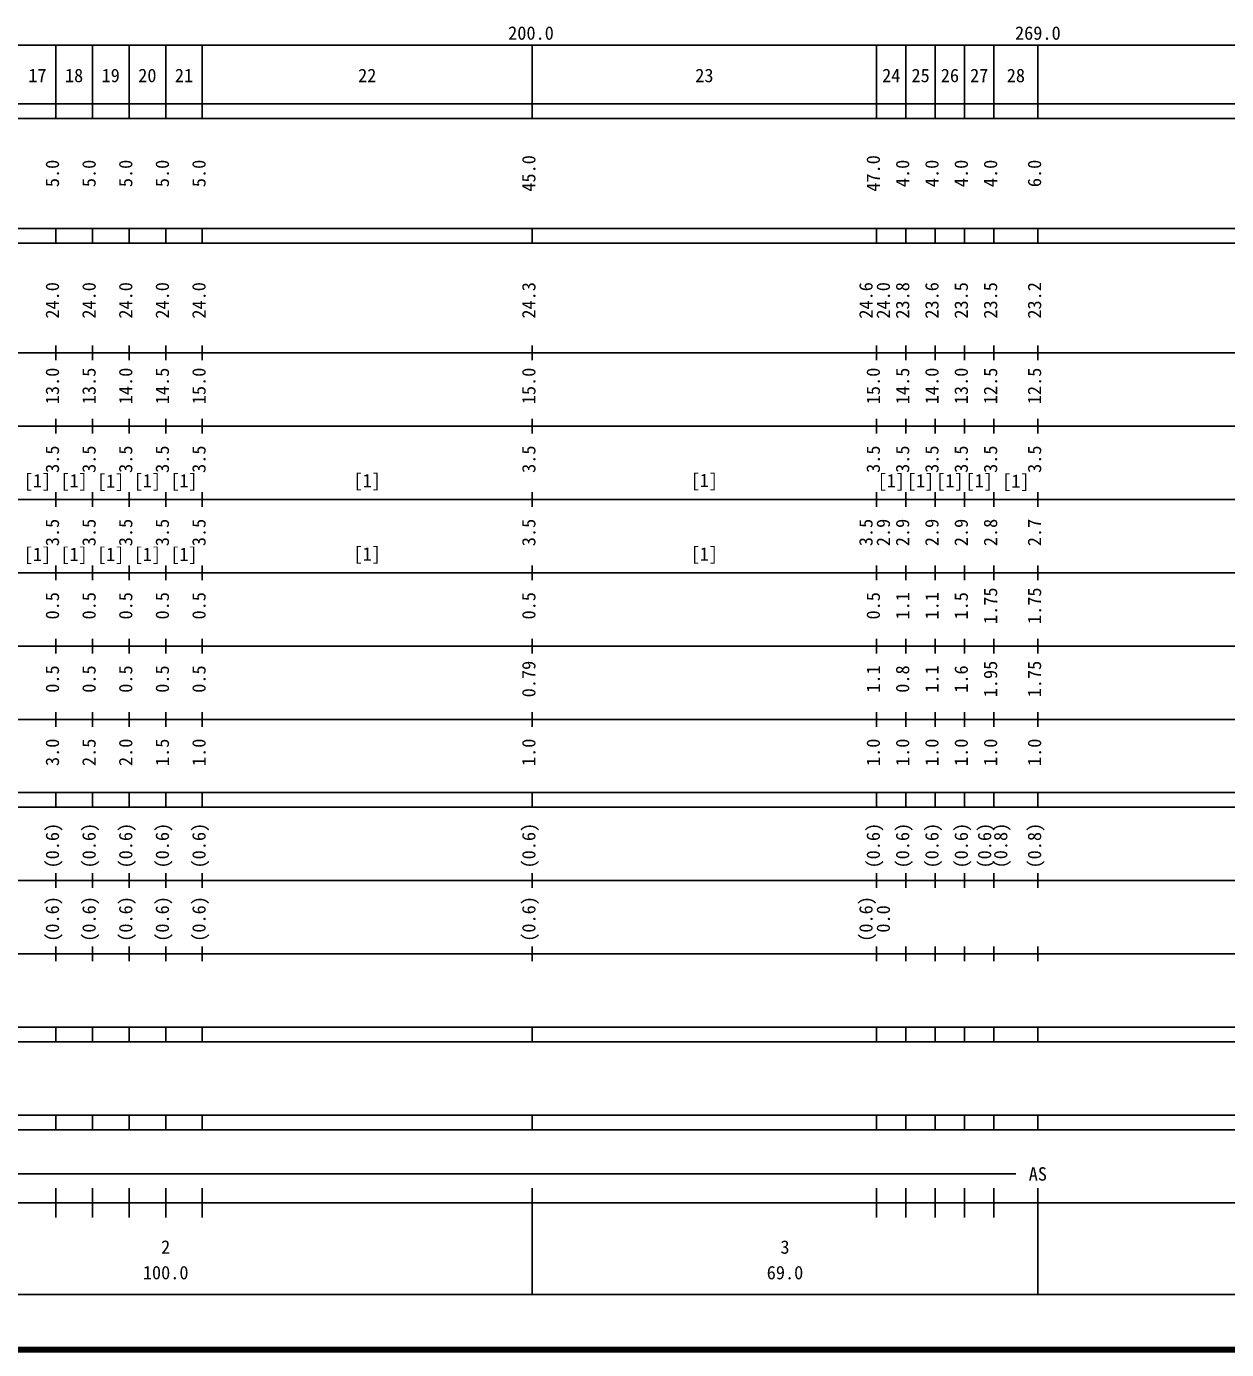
# Model space of a CAD drawing. Units: millimetres on the paper, enlarged 1000 times. Extents: x 40000 to 680000, y 20000 to 380000.
# Drawn here: x 199007 to 362742, y 20000 to 200558 of the extents above; entities that cross this region are included whole.
import ezdxf
from ezdxf.enums import TextEntityAlignment as Align

# ---------------------------------------------------------------- set-up
doc = ezdxf.new("R2010")
doc.units = ezdxf.units.MM
doc.header["$LTSCALE"] = 1000
doc.layers.add('M-TTL', color=2, linetype='Continuous', lineweight=140)
doc.layers.add('M-TTL-BAND', color=7, linetype='Continuous', lineweight=25)
doc.styles.add('ＭＳ ゴシック', font='')
doc.styles.get('ＭＳ ゴシック').set_extended_font_data('MS Gothic')

msp = doc.modelspace()

# ---------------------------------------------------------------- linework, layer by layer
at = {"layer": 'M-TTL'}
msp.add_line((40000, 20000), (680000, 20000), dxfattribs=at)
at = {"layer": 'M-TTL-BAND'}
for p, q in [((68000, 198000), (579000, 198000)), ((203000, 188000), (203000, 198000)), ((208000, 188000), (208000, 198000)), ((213000, 188000), (213000, 198000)), ((218000, 188000), (218000, 198000)), ((223000, 188000), (223000, 198000)), ((268000, 188000), (268000, 198000)), ((315000, 188000), (315000, 198000)), ((319000, 188000), (319000, 198000)), ((323000, 188000), (323000, 198000)), ((327000, 188000), (327000, 198000)), ((331000, 188000), (331000, 198000)), ((337000, 188000), (337000, 198000)), ((40000, 190000), (579000, 190000)), ((40000, 188000), (579000, 188000)), ((40000, 173000), (579000, 173000)), ((203000, 171000), (203000, 173000)), ((208000, 171000), (208000, 173000)), ((213000, 171000), (213000, 173000)), ((218000, 171000), (218000, 173000)), ((223000, 171000), (223000, 173000)), ((268000, 171000), (268000, 173000)), ((315000, 171000), (315000, 173000)), ((319000, 171000), (319000, 173000)), ((323000, 171000), (323000, 173000)), ((327000, 171000), (327000, 173000)), ((331000, 171000), (331000, 173000)), ((337000, 171000), (337000, 173000)), ((40000, 171000), (579000, 171000)), ((40000, 156000), (579000, 156000)), ((203000, 155000), (203000, 157000)), ((208000, 155000), (208000, 157000)), ((213000, 155000), (213000, 157000)), ((218000, 155000), (218000, 157000)), ((223000, 155000), (223000, 157000)), ((268000, 155000), (268000, 157000)), ((315000, 155000), (315000, 157000)), ((319000, 155000), (319000, 157000)), ((323000, 155000), (323000, 157000)), ((327000, 155000), (327000, 157000)), ((331000, 155000), (331000, 157000)), ((337000, 155000), (337000, 157000)), ((203000, 145000), (203000, 147000)), ((208000, 145000), (208000, 147000)), ((213000, 145000), (213000, 147000)), ((218000, 145000), (218000, 147000)), ((223000, 145000), (223000, 147000)), ((268000, 145000), (268000, 147000)), ((315000, 145000), (315000, 147000)), ((319000, 145000), (319000, 147000)), ((323000, 145000), (323000, 147000)), ((327000, 145000), (327000, 147000)), ((331000, 145000), (331000, 147000)), ((337000, 145000), (337000, 147000)), ((46000, 146000), (579000, 146000)), ((52000, 136000), (579000, 136000)), ((203000, 135000), (203000, 137000)), ((208000, 135000), (208000, 137000)), ((213000, 135000), (213000, 137000)), ((218000, 135000), (218000, 137000)), ((223000, 135000), (223000, 137000)), ((268000, 135000), (268000, 137000)), ((315000, 135000), (315000, 137000)), ((319000, 135000), (319000, 137000)), ((323000, 135000), (323000, 137000)), ((327000, 135000), (327000, 137000)), ((331000, 135000), (331000, 137000)), ((337000, 135000), (337000, 137000)), ((203000, 125000), (203000, 127000)), ((208000, 125000), (208000, 127000)), ((213000, 125000), (213000, 127000)), ((218000, 125000), (218000, 127000)), ((223000, 125000), (223000, 127000)), ((268000, 125000), (268000, 127000)), ((315000, 125000), (315000, 127000)), ((319000, 125000), (319000, 127000)), ((323000, 125000), (323000, 127000)), ((327000, 125000), (327000, 127000)), ((331000, 125000), (331000, 127000)), ((337000, 125000), (337000, 127000)), ((46000, 126000), (579000, 126000)), ((52000, 116000), (579000, 116000)), ((203000, 115000), (203000, 117000)), ((208000, 115000), (208000, 117000)), ((213000, 115000), (213000, 117000)), ((218000, 115000), (218000, 117000)), ((223000, 115000), (223000, 117000)), ((268000, 115000), (268000, 117000)), ((315000, 115000), (315000, 117000)), ((319000, 115000), (319000, 117000)), ((323000, 115000), (323000, 117000)), ((327000, 115000), (327000, 117000)), ((331000, 115000), (331000, 117000)), ((337000, 115000), (337000, 117000)), ((203000, 105000), (203000, 107000)), ((208000, 105000), (208000, 107000)), ((213000, 105000), (213000, 107000)), ((218000, 105000), (218000, 107000)), ((223000, 105000), (223000, 107000)), ((268000, 105000), (268000, 107000)), ((315000, 105000), (315000, 107000)), ((319000, 105000), (319000, 107000)), ((323000, 105000), (323000, 107000)), ((327000, 105000), (327000, 107000)), ((331000, 105000), (331000, 107000)), ((337000, 105000), (337000, 107000)), ((46000, 106000), (579000, 106000)), ((40000, 96000), (579000, 96000)), ((203000, 94000), (203000, 96000)), ((208000, 94000), (208000, 96000)), ((213000, 94000), (213000, 96000)), ((218000, 94000), (218000, 96000)), ((223000, 94000), (223000, 96000)), ((268000, 94000), (268000, 96000)), ((315000, 94000), (315000, 96000)), ((319000, 94000), (319000, 96000)), ((323000, 94000), (323000, 96000)), ((327000, 94000), (327000, 96000)), ((331000, 94000), (331000, 96000)), ((337000, 94000), (337000, 96000)), ((40000, 94000), (579000, 94000)), ((203000, 83000), (203000, 85000)), ((208000, 83000), (208000, 85000)), ((213000, 83000), (213000, 85000)), ((218000, 83000), (218000, 85000)), ((223000, 83000), (223000, 85000)), ((268000, 83000), (268000, 85000)), ((315000, 83000), (315000, 85000)), ((319000, 83000), (319000, 85000)), ((323000, 83000), (323000, 85000)), ((327000, 83000), (327000, 85000)), ((331000, 83000), (331000, 85000)), ((337000, 83000), (337000, 85000)), ((49000, 84000), (579000, 84000)), ((203000, 73000), (203000, 75000)), ((208000, 73000), (208000, 75000)), ((213000, 73000), (213000, 75000)), ((218000, 73000), (218000, 75000)), ((223000, 73000), (223000, 75000)), ((268000, 73000), (268000, 75000)), ((315000, 73000), (315000, 75000)), ((319000, 73000), (319000, 75000)), ((323000, 73000), (323000, 75000)), ((327000, 73000), (327000, 75000)), ((331000, 73000), (331000, 75000)), ((337000, 73000), (337000, 75000)), ((40000, 74000), (579000, 74000)), ((40000, 64000), (579000, 64000)), ((203000, 62000), (203000, 64000)), ((208000, 62000), (208000, 64000)), ((213000, 62000), (213000, 64000)), ((218000, 62000), (218000, 64000)), ((223000, 62000), (223000, 64000)), ((268000, 62000), (268000, 64000)), ((315000, 62000), (315000, 64000)), ((319000, 62000), (319000, 64000)), ((323000, 62000), (323000, 64000)), ((327000, 62000), (327000, 64000)), ((331000, 62000), (331000, 64000)), ((337000, 62000), (337000, 64000)), ((40000, 62000), (579000, 62000)), ((40000, 52000), (579000, 52000)), ((203000, 50000), (203000, 52000)), ((208000, 50000), (208000, 52000)), ((213000, 50000), (213000, 52000)), ((218000, 50000), (218000, 52000)), ((223000, 50000), (223000, 52000)), ((268000, 50000), (268000, 52000)), ((315000, 50000), (315000, 52000)), ((319000, 50000), (319000, 52000)), ((323000, 50000), (323000, 52000)), ((327000, 50000), (327000, 52000)), ((331000, 50000), (331000, 52000)), ((337000, 50000), (337000, 52000)), ((40000, 50000), (579000, 50000)), ((71000, 44000), (334000, 44000)), ((203000, 38000), (203000, 42000)), ((208000, 38000), (208000, 42000)), ((213000, 38000), (213000, 42000)), ((218000, 38000), (218000, 42000)), ((223000, 38000), (223000, 42000)), ((268000, 27500), (268000, 42000)), ((315000, 38000), (315000, 42000)), ((319000, 38000), (319000, 42000)), ((323000, 38000), (323000, 42000)), ((327000, 38000), (327000, 42000)), ((331000, 38000), (331000, 42000)), ((337000, 27500), (337000, 42000)), ((40000, 40000), (579000, 40000)), ((68000, 27500), (579000, 27500))]:
    msp.add_line(p, q, dxfattribs=at)

# ---------------------------------------------------------------- texts
at = {"layer": 'M-TTL-BAND', "style": 'ＭＳ ゴシック'}
for s, p in [('200.0', (267844, 198195)), ('269.0', (337000, 198195)), ('17', (200500, 192405)), ('18', (205500, 192405)), ('19', (210500, 192405)), ('20', (215500, 192405)), ('21', (220500, 192405)), ('22', (245500, 192405)), ('23', (291500, 192405)), ('24', (317000, 192405)), ('25', (321000, 192405)), ('26', (325000, 192405)), ('27', (329000, 192405)), ('28', (334000, 192405)), ('[1]', (200500, 137091)), ('[1]', (205500, 137091)), ('[1]', (210500, 137050)), ('[1]', (215500, 137091)), ('[1]', (220500, 137091)), ('[1]', (245500, 137127)), ('[1]', (291500, 137143)), ('[1]', (317000, 137102)), ('[1]', (321000, 137102)), ('[1]', (325000, 137102)), ('[1]', (329000, 137102)), ('[1]', (334000, 137050)), ('[1]', (200500, 127062)), ('[1]', (205500, 127062)), ('[1]', (210500, 127062)), ('[1]', (215500, 127062)), ('[1]', (220500, 127062)), ('[1]', (245500, 127117)), ('[1]', (291500, 127120)), ('AS', (337000, 42500)), ('2', (218000, 32523)), ('3', (302500, 32523)), ('100.0', (218000, 29033)), ('69.0', (302500, 29033))]:
    msp.add_text(s, height=1833, dxfattribs=at).set_placement(p, align=Align.BOTTOM_CENTER)
for s, p in [('45.0', (269000, 180500)), ('47.0', (316000, 180500)), ('5.0', (204000, 180500)), ('5.0', (209000, 180500)), ('5.0', (214000, 180500)), ('5.0', (219000, 180500)), ('5.0', (224000, 180500)), ('4.0', (320000, 180500)), ('4.0', (324000, 180500)), ('4.0', (328000, 180500)), ('4.0', (332000, 180500)), ('6.0', (338000, 180500)), ('24.0', (204000, 163174)), ('24.0', (209000, 163174)), ('24.0', (214000, 163174)), ('24.0', (219000, 163174)), ('24.0', (224000, 163174)), ('24.3', (269000, 163174)), ('24.6', (315000, 163174)), ('24.0', (317370, 163174)), ('23.8', (320000, 163174)), ('23.6', (324000, 163174)), ('23.5', (328000, 163174)), ('23.5', (332000, 163174)), ('23.2', (338000, 163174)), ('13.0', (204000, 151500)), ('13.5', (209000, 151500)), ('14.0', (214000, 151500)), ('14.5', (219000, 151500)), ('15.0', (224000, 151500)), ('15.0', (269000, 151500)), ('15.0', (316000, 151500)), ('14.5', (320000, 151500)), ('14.0', (324000, 151500)), ('13.0', (328000, 151500)), ('12.5', (332000, 151500)), ('12.5', (338000, 151500)), ('3.5', (204000, 141500)), ('3.5', (209000, 141500)), ('3.5', (214000, 141500)), ('3.5', (219000, 141500)), ('3.5', (224000, 141500)), ('3.5', (269000, 141500)), ('3.5', (316000, 141500)), ('3.5', (320000, 141500)), ('3.5', (324000, 141500)), ('3.5', (328000, 141500)), ('3.5', (332000, 141500)), ('3.5', (338000, 141500)), ('3.5', (204000, 131500)), ('3.5', (209000, 131500)), ('3.5', (214000, 131500)), ('3.5', (219000, 131500)), ('3.5', (224000, 131500)), ('3.5', (269000, 131500)), ('3.5', (315000, 131500)), ('2.9', (317370, 131500)), ('2.9', (320000, 131500)), ('2.9', (324000, 131500)), ('2.9', (328000, 131500)), ('2.8', (332000, 131500)), ('2.7', (338000, 131500)), ('0.5', (204000, 121500)), ('0.5', (209000, 121500)), ('0.5', (214000, 121500)), ('0.5', (219000, 121500)), ('0.5', (224000, 121500)), ('0.5', (269000, 121500)), ('0.5', (316000, 121500)), ('1.1', (320000, 121500)), ('1.1', (324000, 121500)), ('1.5', (328000, 121500)), ('1.75', (332000, 121500)), ('1.75', (338000, 121500)), ('0.79', (269000, 111500)), ('1.95', (332000, 111500)), ('1.75', (338000, 111500)), ('0.5', (204000, 111500)), ('0.5', (209000, 111500)), ('0.5', (214000, 111500)), ('0.5', (219000, 111500)), ('0.5', (224000, 111500)), ('1.1', (316000, 111500)), ('0.8', (320000, 111500)), ('1.1', (324000, 111500)), ('1.6', (328000, 111500)), ('3.0', (204000, 101500)), ('2.5', (209000, 101500)), ('2.0', (214000, 101500)), ('1.5', (219000, 101500)), ('1.0', (224000, 101500)), ('1.0', (269000, 101500)), ('1.0', (316000, 101500)), ('1.0', (320000, 101500)), ('1.0', (324000, 101500)), ('1.0', (328000, 101500)), ('1.0', (332000, 101500)), ('1.0', (338000, 101500)), ('(0.6)', (204000, 88764)), ('(0.6)', (209000, 88764)), ('(0.6)', (214000, 88764)), ('(0.6)', (219000, 88764)), ('(0.6)', (224000, 88764)), ('(0.6)', (269000, 88764)), ('(0.6)', (316000, 88764)), ('(0.6)', (320000, 88764)), ('(0.6)', (324000, 88764)), ('(0.6)', (328000, 88764)), ('(0.6)', (331187, 88764)), ('(0.8)', (333384, 88776)), ('(0.8)', (338000, 88764)), ('(0.6)', (204000, 78764)), ('(0.6)', (209000, 78764)), ('(0.6)', (214000, 78764)), ('(0.6)', (219000, 78764)), ('(0.6)', (224000, 78764)), ('(0.6)', (269000, 78764)), ('(0.6)', (315000, 78764)), ('0.0', (317370, 78764))]:
    msp.add_text(s, height=1833, rotation=90, dxfattribs=at).set_placement(p, align=Align.BOTTOM_CENTER)

doc.saveas('drawing.dxf')
